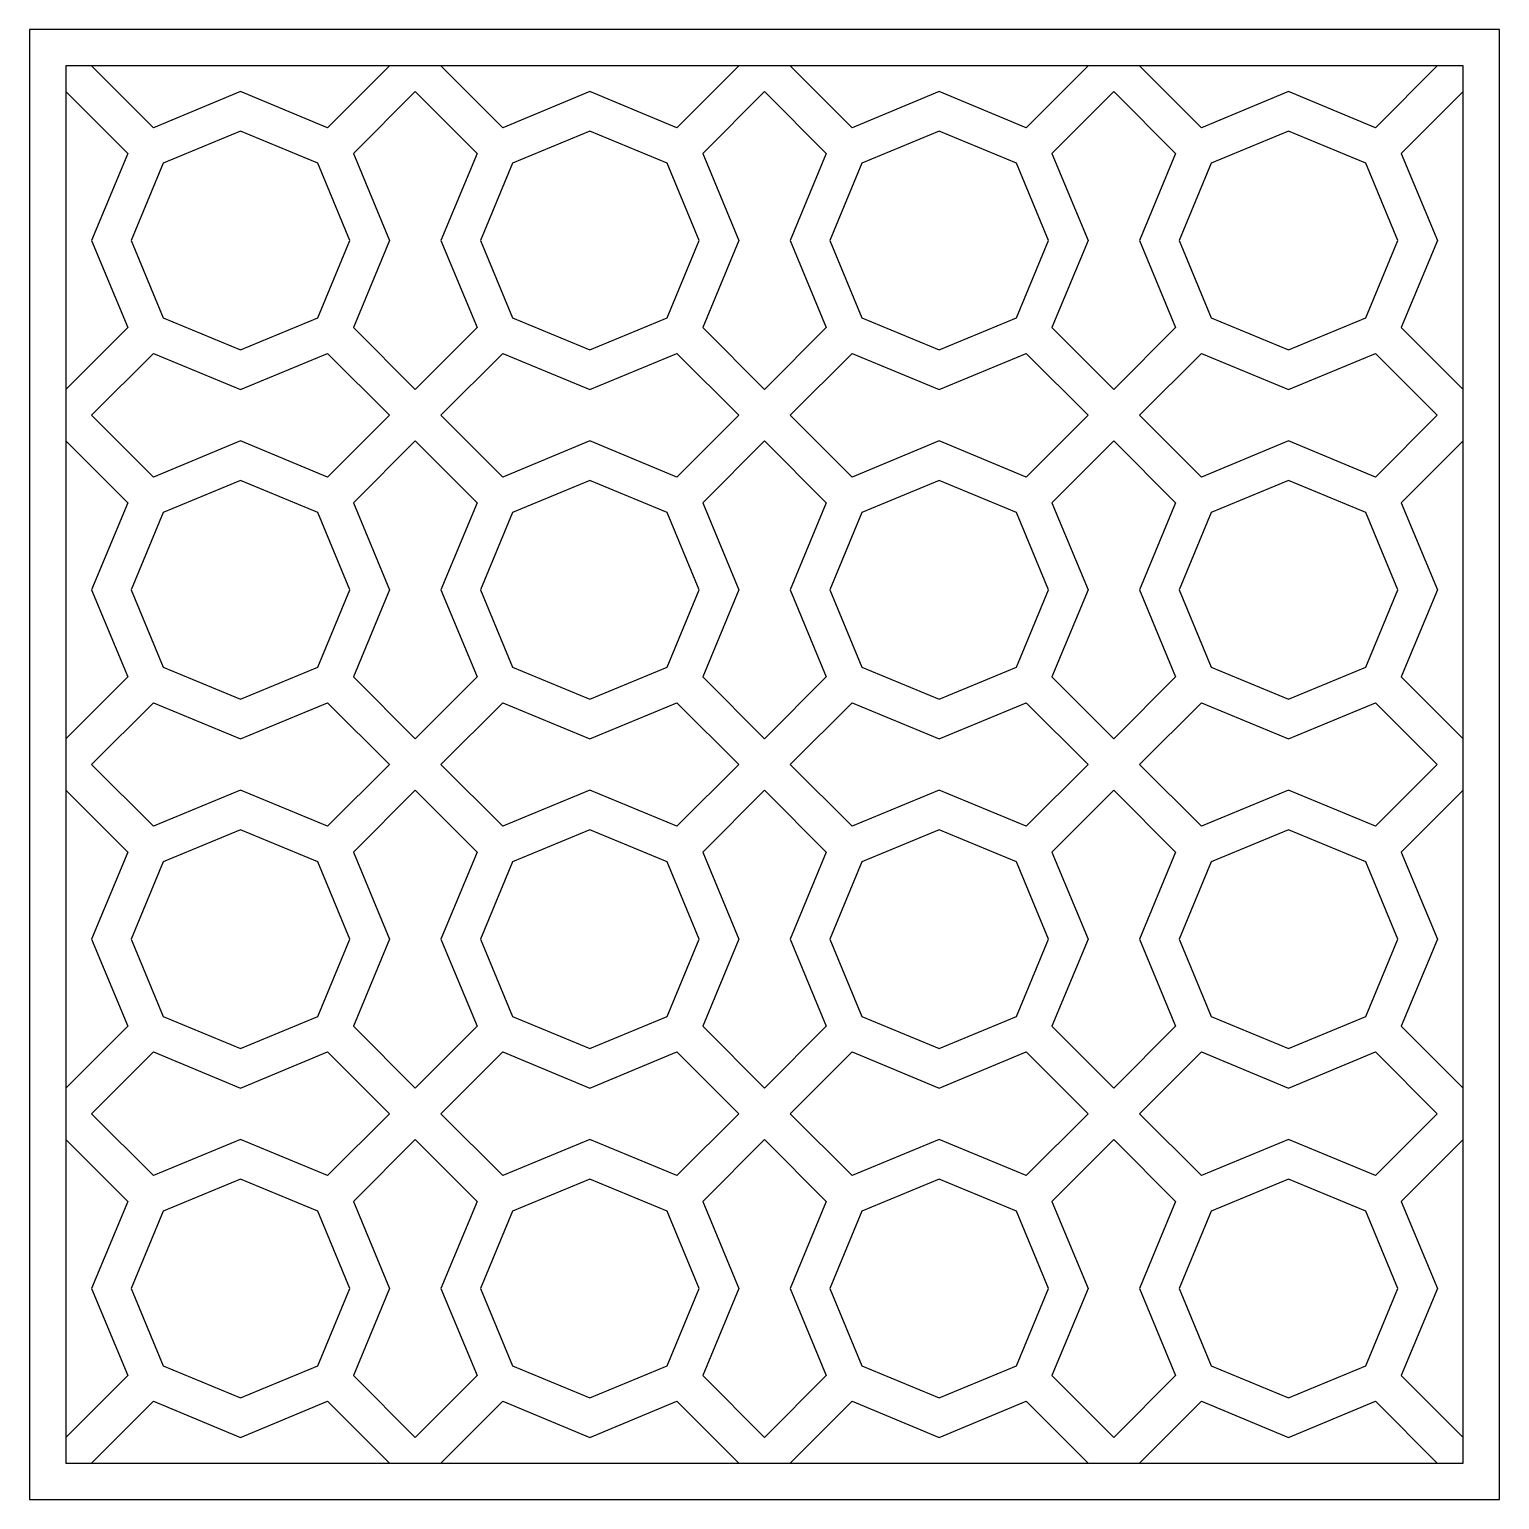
# Model space of a CAD drawing. Extents: x 13027 to 13833, y 6379 to 7185.
import ezdxf

# ---------------------------------------------------------------- set-up
doc = ezdxf.new("R2010")
doc.units = 0
doc.layers.add('LAYER_01', color=7, linetype='CONTINUOUS')

msp = doc.modelspace()

# ---------------------------------------------------------------- linework, layer by layer
at = {"layer": 'LAYER_01'}
for points in [[(13026.55, 6379.03), (13832.77, 6379.03), (13832.77, 7185.26), (13026.55, 7185.26)], [(13046.55, 6399.03), (13812.77, 6399.03), (13812.77, 7165.26), (13046.55, 7165.26)], [(13202.33, 7069.48), (13184.75, 7111.91), (13142.33, 7129.48), (13099.9, 7111.91), (13082.33, 7069.48), (13099.9, 7027.06), (13142.33, 7009.48), (13184.75, 7027.06)], [(13393.88, 7069.48), (13376.31, 7111.91), (13333.88, 7129.48), (13291.46, 7111.91), (13273.88, 7069.48), (13291.46, 7027.06), (13333.88, 7009.48), (13376.31, 7027.06)], [(13585.44, 7069.48), (13567.87, 7111.91), (13525.44, 7129.48), (13483.01, 7111.91), (13465.44, 7069.48), (13483.01, 7027.06), (13525.44, 7009.48), (13567.87, 7027.06)], [(13777, 7069.48), (13759.42, 7111.91), (13717, 7129.48), (13674.57, 7111.91), (13657, 7069.48), (13674.57, 7027.06), (13717, 7009.48), (13759.42, 7027.06)], [(13202.33, 6877.93), (13184.75, 6920.35), (13142.33, 6937.93), (13099.9, 6920.35), (13082.33, 6877.93), (13099.9, 6835.5), (13142.33, 6817.93), (13184.75, 6835.5)], [(13393.88, 6877.93), (13376.31, 6920.35), (13333.88, 6937.93), (13291.46, 6920.35), (13273.88, 6877.93), (13291.46, 6835.5), (13333.88, 6817.93), (13376.31, 6835.5)], [(13585.44, 6877.93), (13567.87, 6920.35), (13525.44, 6937.93), (13483.01, 6920.35), (13465.44, 6877.93), (13483.01, 6835.5), (13525.44, 6817.93), (13567.87, 6835.5)], [(13777, 6877.93), (13759.42, 6920.35), (13717, 6937.93), (13674.57, 6920.35), (13657, 6877.93), (13674.57, 6835.5), (13717, 6817.93), (13759.42, 6835.5)], [(13202.33, 6686.37), (13184.75, 6728.79), (13142.33, 6746.37), (13099.9, 6728.79), (13082.33, 6686.37), (13099.9, 6643.94), (13142.33, 6626.37), (13184.75, 6643.94)], [(13393.88, 6686.37), (13376.31, 6728.79), (13333.88, 6746.37), (13291.46, 6728.79), (13273.88, 6686.37), (13291.46, 6643.94), (13333.88, 6626.37), (13376.31, 6643.94)], [(13585.44, 6686.37), (13567.87, 6728.79), (13525.44, 6746.37), (13483.01, 6728.79), (13465.44, 6686.37), (13483.01, 6643.94), (13525.44, 6626.37), (13567.87, 6643.94)], [(13777, 6686.37), (13759.42, 6728.79), (13717, 6746.37), (13674.57, 6728.79), (13657, 6686.37), (13674.57, 6643.94), (13717, 6626.37), (13759.42, 6643.94)], [(13202.33, 6494.81), (13184.75, 6537.24), (13142.33, 6554.81), (13099.9, 6537.24), (13082.33, 6494.81), (13099.9, 6452.38), (13142.33, 6434.81), (13184.75, 6452.38)], [(13393.88, 6494.81), (13376.31, 6537.24), (13333.88, 6554.81), (13291.46, 6537.24), (13273.88, 6494.81), (13291.46, 6452.38), (13333.88, 6434.81), (13376.31, 6452.38)], [(13585.44, 6494.81), (13567.87, 6537.24), (13525.44, 6554.81), (13483.01, 6537.24), (13465.44, 6494.81), (13483.01, 6452.38), (13525.44, 6434.81), (13567.87, 6452.38)], [(13777, 6494.81), (13759.42, 6537.24), (13717, 6554.81), (13674.57, 6537.24), (13657, 6494.81), (13674.57, 6452.38), (13717, 6434.81), (13759.42, 6452.38)]]:
    msp.add_lwpolyline(points, close=True, dxfattribs=at)
for points in [[(13223.96, 7165.26), (13190.06, 7131.36), (13142.33, 7151.13), (13094.59, 7131.36), (13060.69, 7165.26)], [(13415.52, 7165.26), (13381.62, 7131.36), (13333.88, 7151.13), (13286.15, 7131.36), (13252.25, 7165.26)], [(13607.08, 7165.26), (13573.17, 7131.36), (13525.44, 7151.13), (13477.71, 7131.36), (13443.8, 7165.26)], [(13798.63, 7165.26), (13764.73, 7131.36), (13717, 7151.13), (13669.26, 7131.36), (13635.36, 7165.26)], [(13046.55, 7151.12), (13080.45, 7117.22), (13060.68, 7069.48), (13080.45, 7021.75), (13046.55, 6987.85)], [(13238.1, 7151.12), (13204.2, 7117.22), (13223.97, 7069.48), (13204.2, 7021.75), (13238.1, 6987.85)], [(13238.1, 7151.12), (13272.01, 7117.22), (13252.23, 7069.48), (13272.01, 7021.75), (13238.1, 6987.85)], [(13429.66, 7151.12), (13395.76, 7117.22), (13415.53, 7069.48), (13395.76, 7021.75), (13429.66, 6987.85)], [(13429.66, 7151.12), (13463.56, 7117.22), (13443.79, 7069.48), (13463.56, 7021.75), (13429.66, 6987.85)], [(13621.22, 7151.12), (13587.32, 7117.22), (13607.09, 7069.48), (13587.32, 7021.75), (13621.22, 6987.85)], [(13621.22, 7151.12), (13655.12, 7117.22), (13635.35, 7069.48), (13655.12, 7021.75), (13621.22, 6987.85)], [(13812.77, 7151.12), (13778.87, 7117.22), (13798.64, 7069.48), (13778.87, 7021.75), (13812.77, 6987.85)], [(13060.69, 6973.7), (13094.59, 7007.61), (13142.33, 6987.83), (13190.06, 7007.61), (13223.96, 6973.7)], [(13252.25, 6973.7), (13286.15, 7007.61), (13333.88, 6987.83), (13381.62, 7007.61), (13415.52, 6973.7)], [(13443.8, 6973.7), (13477.71, 7007.61), (13525.44, 6987.83), (13573.17, 7007.61), (13607.08, 6973.7)], [(13635.36, 6973.7), (13669.26, 7007.61), (13717, 6987.83), (13764.73, 7007.61), (13798.63, 6973.7)], [(13223.96, 6973.7), (13190.06, 6939.8), (13142.33, 6959.57), (13094.59, 6939.8), (13060.69, 6973.7)], [(13415.52, 6973.7), (13381.62, 6939.8), (13333.88, 6959.57), (13286.15, 6939.8), (13252.25, 6973.7)], [(13607.08, 6973.7), (13573.17, 6939.8), (13525.44, 6959.57), (13477.71, 6939.8), (13443.8, 6973.7)], [(13798.63, 6973.7), (13764.73, 6939.8), (13717, 6959.57), (13669.26, 6939.8), (13635.36, 6973.7)], [(13046.55, 6959.56), (13080.45, 6925.66), (13060.68, 6877.93), (13080.45, 6830.19), (13046.55, 6796.29)], [(13238.1, 6959.56), (13204.2, 6925.66), (13223.97, 6877.93), (13204.2, 6830.19), (13238.1, 6796.29)], [(13238.1, 6959.56), (13272.01, 6925.66), (13252.23, 6877.93), (13272.01, 6830.19), (13238.1, 6796.29)], [(13429.66, 6959.56), (13395.76, 6925.66), (13415.53, 6877.93), (13395.76, 6830.19), (13429.66, 6796.29)], [(13429.66, 6959.56), (13463.56, 6925.66), (13443.79, 6877.93), (13463.56, 6830.19), (13429.66, 6796.29)], [(13621.22, 6959.56), (13587.32, 6925.66), (13607.09, 6877.93), (13587.32, 6830.19), (13621.22, 6796.29)], [(13621.22, 6959.56), (13655.12, 6925.66), (13635.35, 6877.93), (13655.12, 6830.19), (13621.22, 6796.29)], [(13812.77, 6959.56), (13778.87, 6925.66), (13798.64, 6877.93), (13778.87, 6830.19), (13812.77, 6796.29)], [(13060.69, 6782.15), (13094.59, 6816.05), (13142.33, 6796.28), (13190.06, 6816.05), (13223.96, 6782.15)], [(13252.25, 6782.15), (13286.15, 6816.05), (13333.88, 6796.28), (13381.62, 6816.05), (13415.52, 6782.15)], [(13443.8, 6782.15), (13477.71, 6816.05), (13525.44, 6796.28), (13573.17, 6816.05), (13607.08, 6782.15)], [(13635.36, 6782.15), (13669.26, 6816.05), (13717, 6796.28), (13764.73, 6816.05), (13798.63, 6782.15)], [(13223.96, 6782.15), (13190.06, 6748.24), (13142.33, 6768.02), (13094.59, 6748.24), (13060.69, 6782.15)], [(13415.52, 6782.15), (13381.62, 6748.24), (13333.88, 6768.02), (13286.15, 6748.24), (13252.25, 6782.15)], [(13607.08, 6782.15), (13573.17, 6748.24), (13525.44, 6768.02), (13477.71, 6748.24), (13443.8, 6782.15)], [(13798.63, 6782.15), (13764.73, 6748.24), (13717, 6768.02), (13669.26, 6748.24), (13635.36, 6782.15)], [(13046.55, 6768), (13080.45, 6734.1), (13060.68, 6686.37), (13080.45, 6638.63), (13046.55, 6604.73)], [(13238.1, 6768), (13204.2, 6734.1), (13223.97, 6686.37), (13204.2, 6638.63), (13238.1, 6604.73)], [(13238.1, 6768), (13272.01, 6734.1), (13252.23, 6686.37), (13272.01, 6638.63), (13238.1, 6604.73)], [(13429.66, 6768), (13395.76, 6734.1), (13415.53, 6686.37), (13395.76, 6638.63), (13429.66, 6604.73)], [(13429.66, 6768), (13463.56, 6734.1), (13443.79, 6686.37), (13463.56, 6638.63), (13429.66, 6604.73)], [(13621.22, 6768), (13587.32, 6734.1), (13607.09, 6686.37), (13587.32, 6638.63), (13621.22, 6604.73)], [(13621.22, 6768), (13655.12, 6734.1), (13635.35, 6686.37), (13655.12, 6638.63), (13621.22, 6604.73)], [(13812.77, 6768), (13778.87, 6734.1), (13798.64, 6686.37), (13778.87, 6638.63), (13812.77, 6604.73)], [(13060.69, 6590.59), (13094.59, 6624.49), (13142.33, 6604.72), (13190.06, 6624.49), (13223.96, 6590.59)], [(13252.25, 6590.59), (13286.15, 6624.49), (13333.88, 6604.72), (13381.62, 6624.49), (13415.52, 6590.59)], [(13443.8, 6590.59), (13477.71, 6624.49), (13525.44, 6604.72), (13573.17, 6624.49), (13607.08, 6590.59)], [(13635.36, 6590.59), (13669.26, 6624.49), (13717, 6604.72), (13764.73, 6624.49), (13798.63, 6590.59)], [(13223.96, 6590.59), (13190.06, 6556.69), (13142.33, 6576.46), (13094.59, 6556.69), (13060.69, 6590.59)], [(13415.52, 6590.59), (13381.62, 6556.69), (13333.88, 6576.46), (13286.15, 6556.69), (13252.25, 6590.59)], [(13607.08, 6590.59), (13573.17, 6556.69), (13525.44, 6576.46), (13477.71, 6556.69), (13443.8, 6590.59)], [(13798.63, 6590.59), (13764.73, 6556.69), (13717, 6576.46), (13669.26, 6556.69), (13635.36, 6590.59)], [(13046.55, 6576.45), (13080.45, 6542.55), (13060.68, 6494.81), (13080.45, 6447.08), (13046.55, 6413.17)], [(13238.1, 6576.45), (13204.2, 6542.55), (13223.97, 6494.81), (13204.2, 6447.08), (13238.1, 6413.17)], [(13238.1, 6576.45), (13272.01, 6542.55), (13252.23, 6494.81), (13272.01, 6447.08), (13238.1, 6413.17)], [(13429.66, 6576.45), (13395.76, 6542.55), (13415.53, 6494.81), (13395.76, 6447.08), (13429.66, 6413.17)], [(13429.66, 6576.45), (13463.56, 6542.55), (13443.79, 6494.81), (13463.56, 6447.08), (13429.66, 6413.17)], [(13621.22, 6576.45), (13587.32, 6542.55), (13607.09, 6494.81), (13587.32, 6447.08), (13621.22, 6413.17)], [(13621.22, 6576.45), (13655.12, 6542.55), (13635.35, 6494.81), (13655.12, 6447.08), (13621.22, 6413.17)], [(13812.77, 6576.45), (13778.87, 6542.55), (13798.64, 6494.81), (13778.87, 6447.08), (13812.77, 6413.17)], [(13060.69, 6399.03), (13094.59, 6432.94), (13142.33, 6413.16), (13190.06, 6432.94), (13223.96, 6399.03)], [(13252.25, 6399.03), (13286.15, 6432.94), (13333.88, 6413.16), (13381.62, 6432.94), (13415.52, 6399.03)], [(13443.8, 6399.03), (13477.71, 6432.94), (13525.44, 6413.16), (13573.17, 6432.94), (13607.08, 6399.03)], [(13635.36, 6399.03), (13669.26, 6432.94), (13717, 6413.16), (13764.73, 6432.94), (13798.63, 6399.03)]]:
    msp.add_lwpolyline(points, dxfattribs=at)

doc.saveas('drawing.dxf')
